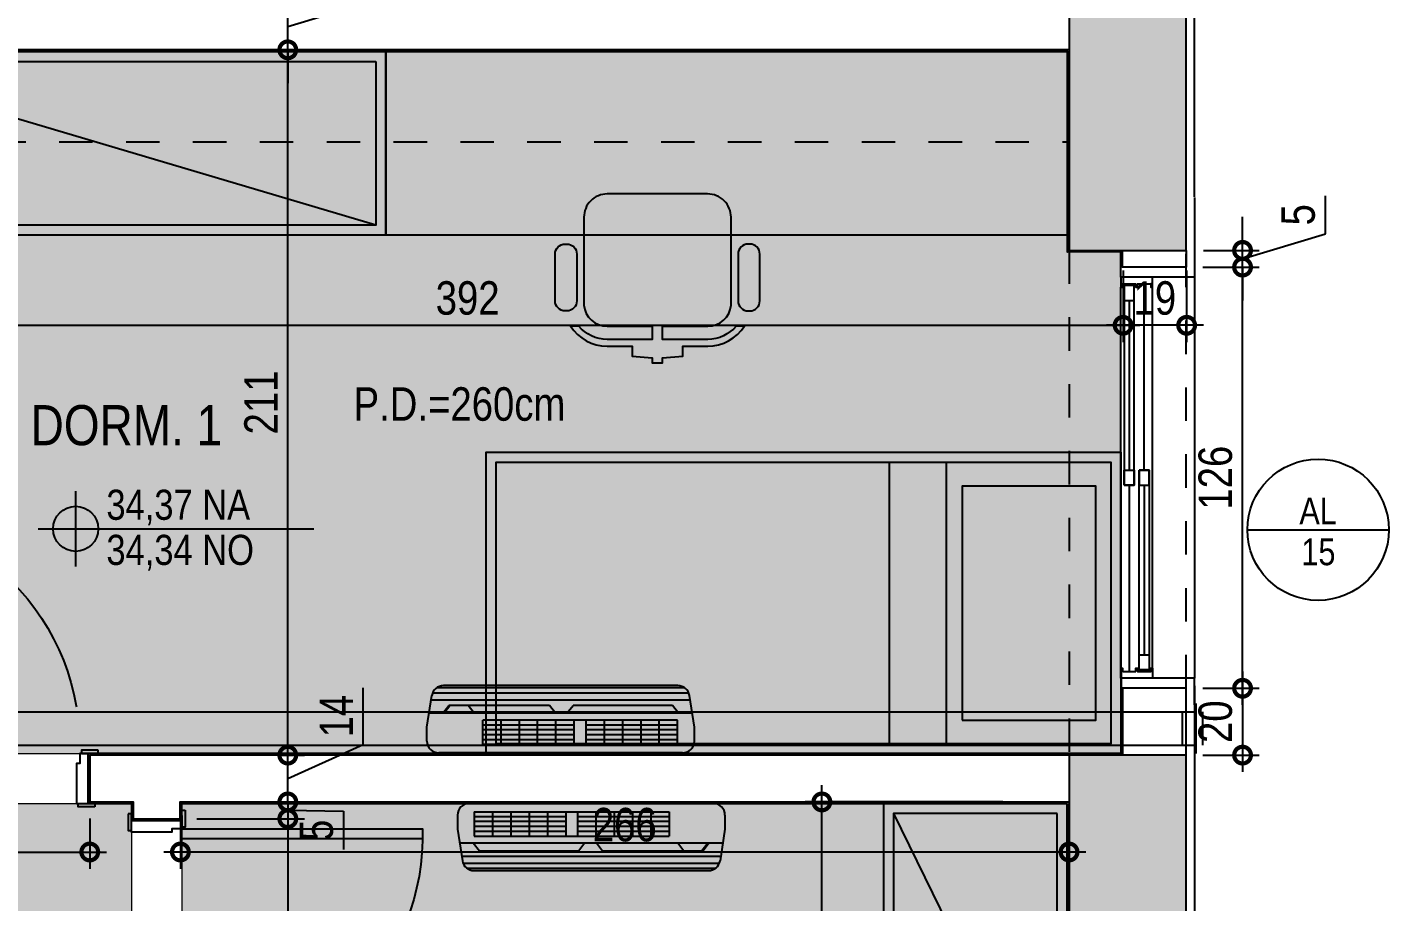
# Model space of a CAD drawing. Header units: metres. Extents: x -23 to 570, y -54 to 184.
# Drawn here: x 33.255 to 37.326, y 0.581 to 3.198 of the extents above; entities that cross this region are included whole.
import ezdxf
from ezdxf.enums import TextEntityAlignment as Align

# ---------------------------------------------------------------- set-up
doc = ezdxf.new("R2010")
doc.units = ezdxf.units.M
doc.header["$PDMODE"] = 35
for name, pattern in [('DASHEDX2', [1.5, 1, -0.5]), ('PUC$0$DASHEDX2', [1.5, 1, -0.5]), ('PUC$0$HIDDEN2', [0.1875, 0.125, -0.0625])]:
    doc.linetypes.add(name, pattern=pattern)
for name, color, linetype in [('1', 232, 'DASHEDX2'), ('4', 2, 'Continuous'), ('ARQ-DIM', 2, 'Continuous'), ('ARQ-SIM', 1, 'Continuous'), ('ARQ-TXT', 2, 'Continuous'), ('PUC$0$ARQ-ALV ACAB', 4, 'Continuous'), ('PUC$0$ARQ-ALV OSSO', 5, 'Continuous'), ('PUC$0$ARQ-AUX', 7, 'Continuous'), ('PUC$0$ARQ-AUX1 @ 1', 1, 'Continuous'), ('PUC$0$ARQ-CAX @ 1', 1, 'Continuous'), ('PUC$0$ARQ-ENCH', 1, 'Continuous'), ('PUC$0$ARQ-HID', 7, 'Continuous'), ('PUC$0$ARQ-MOB', 7, 'Continuous'), ('PUC$0$ARQ-PRJ', 7, 'PUC$0$DASHEDX2'), ('PUC$0$MAUROAMARELO', 162, 'Continuous')]:
    doc.layers.add(name, color=color, linetype=linetype)
doc.layers.add('PUC$0$ARQ-FORRO', color=9, linetype='Continuous', lineweight=5)
doc.styles.add('Adesa', font='ARIALN.TTF')
doc.dimstyles.new('ADESA 1-0050', dxfattribs={"dimtxt": 0.1, "dimasz": 0.1, "dimexe": 0.05, "dimexo": 0.05, "dimgap": 0.03, "dimtad": 1, "dimdec": 1, "dimlfac": 100, "dimzin": 12, "dimtxsty": 'Adesa', "dimblk": 'DOTSMALL', "dimcen": 1, "dimdle": 0.05, "dimclrd": 1, "dimclre": 1, "dimclrt": 256, "dimazin": 3, "dimtm": 1e-09, "dimtfac": 1, "dimtdec": 1, "dimtmove": 1, "dimatfit": 0, "dimldrblk": 'DOTSMALL', "dimfxl": 0.8, "dimtvp": 2, "dimtolj": 1, "dimtzin": 0, "dimarcsym": 0})

# ---------------------------------------------------------------- blocks, each defined once
blk = doc.blocks.new('_DotSmall')
at = {"color": 0, "linetype": 'ByBlock', "const_width": 0.5}
blk.add_lwpolyline([(-0.0625, 0, 1), (0.0625, 0, 1)], format="xyb", close=True, dxfattribs=at)
blk = doc.blocks.new('*D188')
at = {"layer": 'ARQ-DIM', "color": 1, "lineweight": -2, "transparency": 16777216}
for p, q in [((36.8889, 1.17), (36.8889, 2.53)), ((36.77, 2.48), (36.9389, 2.48)), ((36.77, 1.22), (36.9389, 1.22))]:
    blk.add_line(p, q, dxfattribs=at)
at = {"layer": 'Defpoints', "color": 0, "transparency": 16777216}
for p in [(36.72, 2.48, 0), (36.8889, 2.48), (36.72, 1.22, 0)]:
    blk.add_point(p, dxfattribs=at)
at = {"layer": 'ARQ-DIM', "color": 1, "lineweight": -2, "transparency": 16777216, "xscale": 0.1, "yscale": 0.1, "zscale": 0.1}
for p, rotation in [((36.8889, 2.48), 90), ((36.8889, 1.22), 270)]:
    blk.add_blockref('_DotSmall', p, dxfattribs=dict(at, rotation=rotation))
at = {"layer": 'ARQ-DIM', "transparency": 16777216, "insert": (36.8079, 1.85), "char_height": 0.1, "attachment_point": 5, "rotation": 90, "style": 'Adesa'}
blk.add_mtext('\\A1;126', dxfattribs=at)
blk = doc.blocks.new('*D189')
at = {"layer": 'ARQ-DIM', "color": 1, "lineweight": -2, "transparency": 16777216}
for p, q in [((37.1365, 2.5793), (37.1365, 2.6936)), ((36.8889, 2.53), (36.8889, 2.63)), ((36.8889, 2.505), (37.1365, 2.5793)), ((36.7717, 2.53), (36.9389, 2.53)), ((36.8889, 2.48), (36.8889, 2.53)), ((36.8889, 2.48), (36.8889, 2.53)), ((36.77, 2.48), (36.9389, 2.48)), ((36.8889, 2.48), (36.8889, 2.38))]:
    blk.add_line(p, q, dxfattribs=at)
at = {"layer": 'Defpoints', "color": 0, "transparency": 16777216}
for p in [(36.7217, 2.53, 0), (36.8889, 2.53), (36.72, 2.48, 0)]:
    blk.add_point(p, dxfattribs=at)
at = {"layer": 'ARQ-DIM', "color": 1, "lineweight": -2, "transparency": 16777216, "xscale": 0.1, "yscale": 0.1, "zscale": 0.1}
for p, rotation in [((36.8889, 2.53), 270), ((36.8889, 2.48), 90)]:
    blk.add_blockref('_DotSmall', p, dxfattribs=dict(at, rotation=rotation))
at = {"layer": 'ARQ-DIM', "transparency": 16777216, "insert": (37.0556, 2.6365), "char_height": 0.1, "attachment_point": 5, "rotation": 90, "style": 'Adesa'}
blk.add_mtext('\\A1;5', dxfattribs=at)
blk = doc.blocks.new('*D205')
at = {"layer": 'ARQ-DIM', "color": 1, "lineweight": -2, "transparency": 16777216}
for p, q in [((34.0338, 0.88), (34.0338, 0.98)), ((33.8349, 0.88), (34.0838, 0.88)), ((34.0338, 0.88), (34.0338, 0.8298)), ((34.0338, 0.88), (34.0338, 0.8298)), ((33.8349, 0.8298), (34.0838, 0.8298)), ((34.0338, 0.8549), (34.2005, 0.8524)), ((34.0338, 0.8298), (34.0338, 0.7298)), ((34.2005, 0.8524), (34.2005, 0.738))]:
    blk.add_line(p, q, dxfattribs=at)
at = {"layer": 'Defpoints', "color": 0, "transparency": 16777216}
for p in [(33.7849, 0.88), (33.7849, 0.8298), (34.0338, 0.8298)]:
    blk.add_point(p, dxfattribs=at)
at = {"layer": 'ARQ-DIM', "color": 1, "lineweight": -2, "transparency": 16777216, "xscale": 0.1, "yscale": 0.1, "zscale": 0.1}
for p, rotation in [((34.0338, 0.88), 270), ((34.0338, 0.8298), 90)]:
    blk.add_blockref('_DotSmall', p, dxfattribs=dict(at, rotation=rotation))
at = {"layer": 'ARQ-DIM', "transparency": 16777216, "insert": (34.1197, 0.7952), "char_height": 0.1, "attachment_point": 5, "rotation": 90, "style": 'Adesa'}
blk.add_mtext('\\A1;5', dxfattribs=at)
blk = doc.blocks.new('*D206')
at = {"layer": 'ARQ-DIM', "color": 1, "lineweight": -2, "transparency": 16777216}
for p, q in [((34.0338, 0.8799), (34.0338, -0.0001)), ((33.7616, 0.8299), (34.0838, 0.8299)), ((33.8349, 0.0499), (34.0838, 0.0499))]:
    blk.add_line(p, q, dxfattribs=at)
at = {"layer": 'Defpoints', "color": 0, "transparency": 16777216}
for p in [(33.7116, 0.8299, 0), (33.7849, 0.0499), (34.0338, 0.0499)]:
    blk.add_point(p, dxfattribs=at)
at = {"layer": 'ARQ-DIM', "color": 1, "lineweight": -2, "transparency": 16777216, "xscale": 0.1, "yscale": 0.1, "zscale": 0.1}
for p, rotation in [((34.0338, 0.8299), 90), ((34.0338, 0.0499), 270)]:
    blk.add_blockref('_DotSmall', p, dxfattribs=dict(at, rotation=rotation))
at = {"layer": 'ARQ-DIM', "transparency": 16777216, "insert": (33.9528, 0.4399), "char_height": 0.1, "attachment_point": 5, "rotation": 90, "style": 'Adesa'}
blk.add_mtext('\\A1;78', dxfattribs=at)
blk = doc.blocks.new('*D210')
at = {"layer": 'ARQ-DIM', "color": 1, "lineweight": -2, "transparency": 16777216}
for p, q in [((32.6616, 0.83), (32.6616, 0.6802)), ((33.4416, 0.8301), (33.4416, 0.6802)), ((32.6116, 0.7302), (33.4916, 0.7302))]:
    blk.add_line(p, q, dxfattribs=at)
at = {"layer": 'Defpoints', "color": 0, "transparency": 16777216}
for p in [(32.6616, 0.88, 0), (33.4416, 0.8801, 0), (33.4416, 0.7302)]:
    blk.add_point(p, dxfattribs=at)
at = {"layer": 'ARQ-DIM', "color": 1, "lineweight": -2, "transparency": 16777216, "xscale": 0.1, "yscale": 0.1, "zscale": 0.1, "rotation": 180}
blk.add_blockref('_DotSmall', (32.6616, 0.7302), dxfattribs=at)
at = {"layer": 'ARQ-DIM', "color": 1, "lineweight": -2, "transparency": 16777216, "xscale": 0.1, "yscale": 0.1, "zscale": 0.1}
blk.add_blockref('_DotSmall', (33.4416, 0.7302), dxfattribs=at)
at = {"layer": 'ARQ-DIM', "transparency": 16777216, "insert": (33.0516, 0.8113), "char_height": 0.1, "attachment_point": 5, "style": 'Adesa'}
blk.add_mtext('\\A1;78', dxfattribs=at)
blk = doc.blocks.new('*D219')
at = {"layer": 'ARQ-DIM', "color": 1, "lineweight": -2, "transparency": 16777216}
for p, q in [((36.5317, 2.4697), (36.5317, 2.2559)), ((32.6116, 2.4058), (32.6116, 2.2559)), ((32.5616, 2.3059), (36.5817, 2.3059))]:
    blk.add_line(p, q, dxfattribs=at)
at = {"layer": 'Defpoints', "color": 0, "transparency": 16777216}
for p in [(36.5317, 2.5197, 0), (32.6116, 2.4558, 0), (36.5317, 2.3059)]:
    blk.add_point(p, dxfattribs=at)
at = {"layer": 'ARQ-DIM', "color": 1, "lineweight": -2, "transparency": 16777216, "xscale": 0.1, "yscale": 0.1, "zscale": 0.1, "rotation": 180}
blk.add_blockref('_DotSmall', (32.6116, 2.3059), dxfattribs=at)
at = {"layer": 'ARQ-DIM', "color": 1, "lineweight": -2, "transparency": 16777216, "xscale": 0.1, "yscale": 0.1, "zscale": 0.1}
blk.add_blockref('_DotSmall', (36.5317, 2.3059), dxfattribs=at)
at = {"layer": 'ARQ-DIM', "transparency": 16777216, "insert": (34.5716, 2.387), "char_height": 0.1, "attachment_point": 5, "style": 'Adesa'}
blk.add_mtext('\\A1;392', dxfattribs=at)
blk = doc.blocks.new('*D220')
at = {"layer": 'ARQ-DIM', "color": 1, "lineweight": -2, "transparency": 16777216}
for p, q in [((36.5317, 2.4697), (36.5317, 2.2559)), ((36.7217, 2.4697), (36.7217, 2.2559)), ((36.7717, 2.3059), (36.4817, 2.3059))]:
    blk.add_line(p, q, dxfattribs=at)
at = {"layer": 'Defpoints', "color": 0, "transparency": 16777216}
for p in [(36.5317, 2.5197, 0), (36.7217, 2.5197, 0), (36.5317, 2.3059)]:
    blk.add_point(p, dxfattribs=at)
at = {"layer": 'ARQ-DIM', "color": 1, "lineweight": -2, "transparency": 16777216, "xscale": 0.1, "yscale": 0.1, "zscale": 0.1, "rotation": 180}
blk.add_blockref('_DotSmall', (36.5317, 2.3059), dxfattribs=at)
at = {"layer": 'ARQ-DIM', "color": 1, "lineweight": -2, "transparency": 16777216, "xscale": 0.1, "yscale": 0.1, "zscale": 0.1}
blk.add_blockref('_DotSmall', (36.7217, 2.3059), dxfattribs=at)
at = {"layer": 'ARQ-DIM', "transparency": 16777216, "insert": (36.6267, 2.387), "char_height": 0.1, "attachment_point": 5, "style": 'Adesa'}
blk.add_mtext('\\A1;19', dxfattribs=at)
blk = doc.blocks.new('*D221')
at = {"layer": 'ARQ-DIM', "color": 1, "lineweight": -2, "transparency": 16777216}
for p, q in [((34.2593, 1.0522), (34.2593, 1.2217)), ((34.0338, 1.02), (34.0338, 1.12)), ((34.0093, 1.02), (34.0838, 1.02)), ((34.0338, 0.95), (34.2593, 1.0522)), ((34.0338, 0.88), (34.0338, 1.02)), ((34.0338, 0.88), (34.0338, 1.02)), ((34.0093, 0.88), (34.0838, 0.88)), ((34.0338, 0.88), (34.0338, 0.78))]:
    blk.add_line(p, q, dxfattribs=at)
at = {"layer": 'Defpoints', "color": 0, "transparency": 16777216}
for p in [(33.9593, 1.02), (34.0338, 1.02), (33.9593, 0.88)]:
    blk.add_point(p, dxfattribs=at)
at = {"layer": 'ARQ-DIM', "color": 1, "lineweight": -2, "transparency": 16777216, "xscale": 0.1, "yscale": 0.1, "zscale": 0.1}
for p, rotation in [((34.0338, 1.02), 270), ((34.0338, 0.88), 90)]:
    blk.add_blockref('_DotSmall', p, dxfattribs=dict(at, rotation=rotation))
at = {"layer": 'ARQ-DIM', "transparency": 16777216, "insert": (34.179, 1.1369), "char_height": 0.1, "attachment_point": 5, "rotation": 90, "style": 'Adesa'}
blk.add_mtext('\\A1;14', dxfattribs=at)
blk = doc.blocks.new('*D222')
at = {"layer": 'ARQ-DIM', "color": 1, "lineweight": -2, "transparency": 16777216}
for p, q in [((34.0338, 0.97), (34.0338, 3.18)), ((34.0093, 3.13), (34.0838, 3.13)), ((34.0093, 1.02), (34.0838, 1.02))]:
    blk.add_line(p, q, dxfattribs=at)
at = {"layer": 'Defpoints', "color": 0, "transparency": 16777216}
for p in [(33.9593, 3.13, 0), (34.0338, 3.13), (33.9593, 1.02)]:
    blk.add_point(p, dxfattribs=at)
at = {"layer": 'ARQ-DIM', "color": 1, "lineweight": -2, "transparency": 16777216, "xscale": 0.1, "yscale": 0.1, "zscale": 0.1}
for p, rotation in [((34.0338, 3.13), 90), ((34.0338, 1.02), 270)]:
    blk.add_blockref('_DotSmall', p, dxfattribs=dict(at, rotation=rotation))
at = {"layer": 'ARQ-DIM', "transparency": 16777216, "insert": (33.9536, 2.075), "char_height": 0.1, "attachment_point": 5, "rotation": 90, "style": 'Adesa'}
blk.add_mtext('\\A1;211', dxfattribs=at)
blk = doc.blocks.new('*D136')
at = {"layer": 'ARQ-DIM', "color": 1, "lineweight": -2, "transparency": 16777216}
for p, q in [((33.7127, 0.83), (33.7127, 0.6802)), ((36.37, 0.825), (36.37, 0.6802)), ((36.42, 0.7302), (33.6627, 0.7302))]:
    blk.add_line(p, q, dxfattribs=at)
at = {"layer": 'Defpoints', "color": 0, "transparency": 16777216}
for p in [(33.7127, 0.88), (36.37, 0.875, 0), (33.7127, 0.7302)]:
    blk.add_point(p, dxfattribs=at)
at = {"layer": 'ARQ-DIM', "color": 1, "lineweight": -2, "transparency": 16777216, "xscale": 0.1, "yscale": 0.1, "zscale": 0.1, "rotation": 180}
blk.add_blockref('_DotSmall', (33.7127, 0.7302), dxfattribs=at)
at = {"layer": 'ARQ-DIM', "color": 1, "lineweight": -2, "transparency": 16777216, "xscale": 0.1, "yscale": 0.1, "zscale": 0.1}
blk.add_blockref('_DotSmall', (36.37, 0.7302), dxfattribs=at)
at = {"layer": 'ARQ-DIM', "transparency": 16777216, "insert": (35.0414, 0.8113), "char_height": 0.1, "attachment_point": 5, "style": 'Adesa'}
blk.add_mtext('\\A1;266', dxfattribs=at)
blk = doc.blocks.new('*D137')
at = {"layer": 'ARQ-DIM', "color": 1, "lineweight": -2, "transparency": 16777216}
for p, q in [((35.6309, -2.64), (35.6309, 0.93)), ((36.1717, 0.88), (35.5809, 0.88)), ((36.1717, -2.59), (35.5809, -2.59))]:
    blk.add_line(p, q, dxfattribs=at)
at = {"layer": 'Defpoints', "color": 0, "transparency": 16777216}
for p in [(35.6309, 0.88), (36.2217, 0.88), (36.2217, -2.59, 0)]:
    blk.add_point(p, dxfattribs=at)
at = {"layer": 'ARQ-DIM', "color": 1, "lineweight": -2, "transparency": 16777216, "xscale": 0.1, "yscale": 0.1, "zscale": 0.1}
for p, rotation in [((35.6309, 0.88), 90), ((35.6309, -2.59), 270)]:
    blk.add_blockref('_DotSmall', p, dxfattribs=dict(at, rotation=rotation))
at = {"layer": 'ARQ-DIM', "transparency": 16777216, "insert": (35.5498, -0.855), "char_height": 0.1, "attachment_point": 5, "rotation": 90, "style": 'Adesa'}
blk.add_mtext('\\A1;347', dxfattribs=at)
blk = doc.blocks.new('*D138')
at = {"layer": 'ARQ-DIM', "color": 1, "lineweight": -2, "transparency": 16777216}
for p, q in [((34.2795, 3.2737), (34.2795, 3.4432)), ((34.0338, 3.27), (34.0338, 3.37)), ((34.0093, 3.27), (34.0838, 3.27)), ((34.0338, 3.2), (34.2795, 3.2737)), ((34.0338, 3.13), (34.0338, 3.27)), ((34.0338, 3.13), (34.0338, 3.27)), ((34.0093, 3.13), (34.0838, 3.13)), ((34.0338, 3.13), (34.0338, 3.03))]:
    blk.add_line(p, q, dxfattribs=at)
at = {"layer": 'Defpoints', "color": 0, "transparency": 16777216}
for p in [(33.9593, 3.27), (34.0338, 3.27), (33.9593, 3.13, 0)]:
    blk.add_point(p, dxfattribs=at)
at = {"layer": 'ARQ-DIM', "color": 1, "lineweight": -2, "transparency": 16777216, "xscale": 0.1, "yscale": 0.1, "zscale": 0.1}
for p, rotation in [((34.0338, 3.27), 270), ((34.0338, 3.13), 90)]:
    blk.add_blockref('_DotSmall', p, dxfattribs=dict(at, rotation=rotation))
at = {"layer": 'ARQ-DIM', "transparency": 16777216, "insert": (34.1993, 3.3584), "char_height": 0.1, "attachment_point": 5, "rotation": 90, "style": 'Adesa'}
blk.add_mtext('\\A1;14', dxfattribs=at)
blk = doc.blocks.new('*D756')
at = {"layer": 'ARQ-DIM', "color": 1, "lineweight": -2, "transparency": 16777216}
for p, q in [((36.8889, 1.27), (36.8889, 0.97)), ((36.77, 1.22), (36.9389, 1.22)), ((36.77, 1.02), (36.9389, 1.02))]:
    blk.add_line(p, q, dxfattribs=at)
at = {"layer": 'Defpoints', "color": 0, "transparency": 16777216}
for p in [(36.72, 1.22, 0), (36.72, 1.02, 0), (36.8889, 1.02)]:
    blk.add_point(p, dxfattribs=at)
at = {"layer": 'ARQ-DIM', "color": 1, "lineweight": -2, "transparency": 16777216, "xscale": 0.1, "yscale": 0.1, "zscale": 0.1}
for p, rotation in [((36.8889, 1.22), 90), ((36.8889, 1.02), 270)]:
    blk.add_blockref('_DotSmall', p, dxfattribs=dict(at, rotation=rotation))
at = {"layer": 'ARQ-DIM', "transparency": 16777216, "insert": (36.8079, 1.12), "char_height": 0.1, "attachment_point": 5, "rotation": 90, "style": 'Adesa'}
blk.add_mtext('\\A1;20', dxfattribs=at)
blk = doc.blocks.new('NipAcOs')
at = {"layer": 'ARQ-SIM'}
h = blk.add_hatch(color=256, dxfattribs=at)
h.dxf.hatch_style = 1
h.paths.add_polyline_path([(0, 0.15, 0.414214), (-0.15, 0), (0, 0)])
h.paths.add_polyline_path([(0.15, 0), (0, 0), (0, -0.15, 0.414214)])
for p, q in [((0, -0.25), (0, 0.25)), ((-0.25, 0), (0.15, 0)), ((0.15, 0), (1.5834, 0))]:
    blk.add_line(p, q, dxfattribs=at)
blk.add_circle((0, 0), 0.15, dxfattribs=at)
at = {"style": 'Adesa'}
for p in [(0.204, 0.06), (0.204, -0.24)]:
    blk.add_attdef('000,00', p, '', height=0.2, dxfattribs=at)
blk = doc.blocks.new('TIPO COTA$0$Chamada_planta')
at = {"layer": 'ARQ-SIM'}
blk.add_line((-1.409, 0), (1.409, 0), dxfattribs=at)
blk.add_circle((0, 0), 1.409, dxfattribs=at)
at = {"layer": 'ARQ-SIM', "color": 2, "style": 'Adesa'}
for tag, p in [('NUMERO', (0, 0.234)), ('C.D.', (0, -0.272))]:
    blk.add_attdef(tag, text='', height=0.5, dxfattribs=at).set_placement(p, align=Align.MIDDLE_CENTER)
blk = doc.blocks.new('*U2447')
for points in [[(0, 0), (0, 0.72), (-0.03, 0.72), (-0.03, 0)], [(-0.775, 0.01), (-0.725, 0.01), (-0.725, 0), (-0.775, 0)], [(0.055, 0.01), (0.005, 0.01), (0.005, 0), (0.055, 0)], [(-0.765, -0.16), (-0.715, -0.16), (-0.715, -0.15), (-0.765, -0.15)], [(0.045, -0.16), (-0.005, -0.16), (-0.005, -0.15), (0.045, -0.15)]]:
    blk.add_lwpolyline(points, close=True)
for points in [[(-0.76, 0), (-0.72, 0), (-0.72, -0.03), (-0.71, -0.03), (-0.71, -0.15), (-0.745, -0.15), (-0.745, 0)], [(0.04, 0), (0, 0), (0, -0.03), (-0.01, -0.03), (-0.01, -0.15), (0.025, -0.15), (0.025, 0)]]:
    blk.add_lwpolyline(points)
at = {"layer": 'PUC$0$ARQ-PRJ'}
blk.add_arc((-0.0208, 0.0208), 0.6995, 88.2986, 181.7014, dxfattribs=at)
blk = doc.blocks.new('*U2432')
at = {"color": 0, "linetype": 'ByBlock', "ltscale": 0.5}
for points in [[(0.02, -0.045), (0.03, -0.045), (0.03, -0.05), (0.02, -0.05), (0.02, -0.09), (0.03, -0.09), (0.03, -0.095), (0.02, -0.095), (0.02, -0.09), (0.03, -0.09), (0.03, -0.095), (0, -0.095), (0, 0), (0.03, 0), (0.03, -0.005), (0.02, -0.005), (0.02, -0.045)], [(0.025, -0.01), (0.07, -0.01), (0.07, -0.04), (0.025, -0.04)], [(0.6225, -0.01), (0.5775, -0.01), (0.5775, -0.04), (0.6225, -0.04)], [(1.18, -0.045), (1.17, -0.045), (1.17, -0.05), (1.18, -0.05), (1.18, -0.09), (1.17, -0.09), (1.17, -0.095), (1.18, -0.095), (1.18, -0.09), (1.17, -0.09), (1.17, -0.095), (1.2, -0.095), (1.2, 0), (1.17, 0), (1.17, -0.005), (1.18, -0.005), (1.18, -0.045)], [(0.5775, -0.055), (0.6225, -0.055), (0.6225, -0.085), (0.5775, -0.085)], [(1.175, -0.055), (1.13, -0.055), (1.13, -0.085), (1.175, -0.085)]]:
    blk.add_lwpolyline(points, close=True, dxfattribs=at)
at = {"color": 8, "linetype": 'ByBlock', "ltscale": 0.5}
for points in [[(1.17, 0), (0.03, 0)], [(0.6225, -0.025), (1.18, -0.025)], [(0.5775, -0.07), (0.02, -0.07)], [(1.17, -0.095), (0.03, -0.095)]]:
    blk.add_lwpolyline(points, dxfattribs=at)
at = {"color": 7, "linetype": 'ByBlock', "ltscale": 0.5}
for points in [[(0.6225, -0.01), (0.6225, -0.04), (0.025, -0.04), (0.025, -0.01)], [(0.5775, -0.055), (0.5775, -0.085), (1.175, -0.085), (1.175, -0.055)]]:
    blk.add_lwpolyline(points, close=True, dxfattribs=at)
for points in [[(0.07, -0.025), (0.5775, -0.025)], [(0.6225, -0.07), (1.13, -0.07)]]:
    blk.add_lwpolyline(points, dxfattribs=at)
blk = doc.blocks.new('PUC$0$planta tipo 5 puc')
at = {"layer": 'PUC$0$ARQ-ALV ACAB', "elevation": 0}
for points in [[(-24.7967, -1.2276), (-24.7967, 2.7943), (-24.7967, 2.7943), (-24.7967, 3.025), (-25.1967, 3.025), (-25.1967, 2.7551), (-25.6032, 2.7551), (-25.6032, 2.5852), (-25.1767, 2.5852)], [(-25.1766, -3.125), (-28.9251, -3.125)]]:
    blk.add_lwpolyline(points, dxfattribs=at)
at = {"layer": 'PUC$0$ARQ-ALV ACAB'}
for points in [[(-25.1768, -0.875), (-25.1767, 2.5852)], [(-28.1051, -1.025), (-28.1051, -0.875), (-27.9751, -0.875), (-27.9751, -0.8248), (-27.8251, -0.8248), (-27.8251, -0.875), (-25.1768, -0.875)], [(-25.0186, -1.025), (-27.6451, -1.025), (-27.6451, -1.025), (-28.1051, -1.025)], [(-24.7967, -1.17), (-24.7967, -1.25), (-25.0167, -1.25), (-25.0166, -1.02)], [(-24.7967, -2.688), (-24.7967, -2.45), (-25.0167, -2.45), (-25.0167, -2.5254), (-25.1767, -2.5246), (-25.1767, -3.125)]]:
    blk.add_lwpolyline(points, dxfattribs=at)
at = {"layer": 'PUC$0$ARQ-ALV OSSO'}
for points in [[(-28.1001, -1.02), (-28.1001, -0.88), (-27.9701, -0.88), (-27.9701, -0.8298), (-27.8301, -0.8298), (-27.8301, -0.88), (-25.1701, -0.88)], [(-25.0136, -1.02), (-27.6451, -1.02), (-28.1001, -1.02)], [(-24.8217, -2.53), (-24.8217, -2.48), (-25.0117, -2.48), (-25.0117, -2.53)]]:
    blk.add_lwpolyline(points, dxfattribs=at)
at = {"layer": 'PUC$0$ARQ-ALV OSSO', "elevation": 0}
for points in [[(-24.8217, -1.02), (-24.8217, -1.22), (-25.0117, -1.22), (-25.0116, -1.02)], [(-25.1717, -3.13), (-30.4417, -3.13)]]:
    blk.add_lwpolyline(points, dxfattribs=at)
at = {"layer": 'PUC$0$ARQ-AUX'}
blk.add_lwpolyline([(-24.7967, -2.45), (-24.7967, -1.25)], dxfattribs=at)
at = {"layer": 'PUC$0$ARQ-AUX1 @ 1', "rotation": 90}
blk.add_blockref('*U2432', (-25.0167, -2.45), dxfattribs=at)
at = {"layer": 'PUC$0$ARQ-CAX @ 1'}
for p, rotation in [((-27.8251, -0.7998), 270), ((-28.8501, -1.025, 0), 180)]:
    blk.add_blockref('*U2447', p, dxfattribs=dict(at, rotation=rotation))
blk = doc.blocks.new('*U2463')
at = {"flags": 128}
for points in [[(1.71, 0), (1.71, 0.55), (0, 0.55), (0, 0)], [(1.68, 0.03), (1.68, 0.52), (0.03, 0.52), (0.03, 0.03)]]:
    blk.add_lwpolyline(points, close=True, dxfattribs=at)
blk.add_lwpolyline([(1.68, 0.52), (0.03, 0.03)], dxfattribs=at)
blk = doc.blocks.new('*U2483')
at = {"flags": 128}
for points in [[(1.0602, 0), (1.0602, 0.55), (0, 0.55), (0, 0)], [(1.0302, 0.03), (1.0302, 0.52), (0.03, 0.52), (0.03, 0.03)]]:
    blk.add_lwpolyline(points, close=True, dxfattribs=at)
blk.add_lwpolyline([(1.0302, 0.52), (0.03, 0.03)], dxfattribs=at)
blk = doc.blocks.new('PUC$0$CAMA-SOLTEIRO')
at = {"flags": 128}
for points in [[(1.9, 0), (0, 0), (0, 0.9), (1.9, 0.9)], [(1.87, 0.03), (0.03, 0.03), (0.03, 0.87), (1.87, 0.87)], [(0.6938, 0.03), (0.5224, 0.03), (0.5224, 0.87), (0.6938, 0.87)], [(0.4762, 0.1), (0.0762, 0.1), (0.0762, 0.8), (0.4762, 0.8)]]:
    blk.add_lwpolyline(points, close=True, dxfattribs=at)
blk = doc.blocks.new('PUC$0$arq-cadeira giro')
at = {"linetype": 'Continuous'}
blk.add_lwpolyline([(-0.25, -0.3062), (-0.18, -0.3062, 0.414214), (-0.15, -0.2762), (-0.15, -0.2712, 0.414214), (-0.18, -0.2412), (-0.25, -0.2412), (-0.32, -0.2412, 0.414214), (-0.35, -0.2712), (-0.35, -0.2762, 0.414214), (-0.32, -0.3062)], format="xyb", close=True, dxfattribs=at)
at = {"layer": 'PUC$0$ARQ-MOB', "linetype": 'Continuous'}
for points in [[(-0.25, 0.3062), (-0.18, 0.3062, -0.414214), (-0.15, 0.2762), (-0.15, 0.2712, -0.414214), (-0.18, 0.2412), (-0.25, 0.2412), (-0.32, 0.2412, -0.414214), (-0.35, 0.2712), (-0.35, 0.2762, -0.414214), (-0.32, 0.3062)], [(-0.25, -0.3062), (-0.18, -0.3062, 0.414214), (-0.15, -0.2762), (-0.15, -0.2712, 0.414214), (-0.18, -0.2412), (-0.25, -0.2412), (-0.32, -0.2412, 0.414214), (-0.35, -0.2712), (-0.35, -0.2762, 0.414214), (-0.32, -0.3062)]]:
    blk.add_lwpolyline(points, format="xyb", close=True, dxfattribs=at)
at = {"layer": 'PUC$0$ARQ-MOB'}
blk.add_lwpolyline([(-0.5052, 0), (-0.5052, 0.0154), (-0.4902, 0.0154), (-0.4852, 0.0754), (-0.4552, 0.0754), (-0.4552, 0.1504, -0.255924), (-0.3952, 0.2599), (-0.3952, 0.2352, 0.223888), (-0.4352, 0.1504), (-0.4352, 0.0154), (-0.3952, 0.0154), (-0.3952, 0.1504, -0.39825), (-0.3325, 0.22), (-0.07, 0.22, -0.414214), (0, 0.15), (0, 0), (0, -0.15, -0.414214), (-0.07, -0.22), (-0.3325, -0.22, -0.39825), (-0.3952, -0.1504), (-0.3952, -0.0154), (-0.4352, -0.0154), (-0.4352, -0.1504, 0.223888), (-0.3952, -0.2352), (-0.3952, -0.2599, -0.255924), (-0.4552, -0.1504), (-0.4552, -0.0754), (-0.4852, -0.0754), (-0.4902, -0.0154), (-0.5052, -0.0154)], format="xyb", close=True, dxfattribs=at)
blk = doc.blocks.new('PUC$0$layout puc 5')
at = {"layer": 'PUC$0$ARQ-MOB', "elevation": 0}
blk.add_lwpolyline([(-2.0384, 5.7102), (0, 5.7102), (0, 5.1602), (-2.0384, 5.1602)], close=True, dxfattribs=at)
at = {"layer": 'PUC$0$ARQ-MOB', "xscale": -1, "rotation": 180}
blk.add_blockref('*U2463', (-3.7484, 5.7102, 0), dxfattribs=at)
at = {"layer": 'PUC$0$ARQ-MOB', "ltscale": 0.5, "xscale": -1, "rotation": 270}
blk.add_blockref('PUC$0$arq-cadeira giro', (-1.2258, 5.2841), dxfattribs=at)
at = {"layer": 'PUC$0$ARQ-MOB', "xscale": -1, "zscale": 39.37007874015748}
blk.add_blockref('PUC$0$CAMA-SOLTEIRO', (0.1613, 3.6101, 0), dxfattribs=at)
at = {"layer": 'PUC$0$ARQ-MOB', "rotation": 90}
blk.add_blockref('*U2483', (-0.0001, 2.4), dxfattribs=at)
blk = doc.blocks.new('PUC$0$pl forro 5')
at = {"layer": 'PUC$0$ARQ-FORRO'}
h = blk.add_hatch(color=256, dxfattribs=at)
h.dxf.hatch_style = 1
h.paths.add_polyline_path([(10.65, 3.415), (6.9016, 3.415), (6.9016, 1.315), (10.8101, 1.3152), (10.81, 2.8154), (10.65, 2.8146)])
h = blk.add_hatch(color=256, dxfattribs=at)
h.dxf.hatch_style = 1
h.paths.add_polyline_path([(5.03, 1.165), (7.8516, 1.165), (7.8516, 0.2644), (5.03, 0.2644)])
h = blk.add_hatch(color=256, dxfattribs=at)
h.dxf.hatch_style = 1
h.paths.add_polyline_path([(10.6499, 1.165), (8.0016, 1.165), (8.0016, 0.1144), (6.5983, 0.1144), (6.5984, -2.2947), (10.65, -2.2952)])
at = {"layer": 'PUC$0$ARQ-FORRO', "elevation": 0}
for points in [[(10.65, 3.415), (6.9016, 3.415), (6.9016, 1.315), (10.8101, 1.3152), (10.81, 2.8154), (10.65, 2.8146)], [(5.03, 1.165), (7.8516, 1.165), (7.8516, 0.2644), (5.03, 0.2644)], [(10.6499, 1.165), (8.0016, 1.165), (8.0016, 0.1144), (6.5983, 0.1144), (6.5984, -2.2947), (10.65, -2.2952)]]:
    blk.add_lwpolyline(points, close=True, dxfattribs=at)
blk = doc.blocks.new('PUC$0$E3')
for p, q in [((302.2155, -376.0693), (302.3155, -376.0693)), ((302.3155, -376.1693), (302.3155, -376.0693)), ((302.2155, -376.1693), (302.3155, -376.1693))]:
    blk.add_line(p, q)
at = {"linetype": 'PUC$0$HIDDEN2', "ltscale": 0.1}
blk.add_circle((302.2598, -376.075), 0.00202, dxfattribs=at)
for radius, start, end in [(0.0718, 44.1572, 315.8498), (0.0702, 45.4504, 314.5569), (0.05, 90, 270)]:
    blk.add_arc((302.2155, -376.1193), radius, start, end)
blk.add_arc((302.2155, -376.1193), 0.05, 270, 90, dxfattribs=at)
at = {"linetype": 'PUC$0$HIDDEN2', "ltscale": 0.2}
for radius, start, end in [(0.0702, 314.5569, 45.4504), (0.0718, 315.8498, 44.1572)]:
    blk.add_arc((302.2155, -376.1193), radius, start, end, dxfattribs=at)
blk = doc.blocks.new('PUC$0$E2')
at = {"layer": 'PUC$0$ARQ-PRJ'}
for p, q in [((305.3871, -368.5577), (305.5371, -368.5577)), ((305.4121, -368.5377), (305.5121, -368.5377)), ((305.4121, -368.5977), (305.4121, -368.5577)), ((305.5121, -368.5977), (305.5121, -368.5577)), ((305.4121, -368.5977), (305.5121, -368.5977))]:
    blk.add_line(p, q, dxfattribs=at)
blk = doc.blocks.new('PUC$0$A$Cc99f4df2')
at = {"layer": 'PUC$0$ARQ-PRJ', "ltscale": 50}
for p, q in [((-4.4075, 1.8804), (-4.4075, 0.1823, 0)), ((-4.3075, 1.8799), (-4.3075, 0.1823, 0)), ((-4.2495, 0.1243, 0), (0.1846, 0.1243, 0)), ((-4.2495, 0.0243, 0), (0.1846, 0.0243, 0))]:
    blk.add_line(p, q, dxfattribs=at)
for radius in [0.158, 0.058]:
    blk.add_arc((-4.2495, 0.1823, 0), radius, 180, 270, dxfattribs=at)
at = {"layer": 'PUC$0$ARQ-PRJ', "ltscale": 0.5, "rotation": 269.9999999999999}
blk.add_blockref('PUC$0$E3', (371.7618, 304.1958), dxfattribs=at)
at = {"layer": 'PUC$0$ARQ-PRJ', "xscale": -1, "rotation": 269.999964517683}
blk.add_blockref('PUC$0$E2', (368.7821, -305.388, 0), dxfattribs=at)
blk = doc.blocks.new('PUC$0$Q1')
at = {"layer": 'PUC$0$MAUROAMARELO'}
for p, q in [((240.1453, -387.22), (240.16, -387.125)), ((240.9288, -387.1183), (240.1619, -387.1183)), ((240.9168, -387.1027), (240.1738, -387.1027)), ((240.8957, -387.0957), (240.1949, -387.0957)), ((240.9453, -387.22), (240.9307, -387.125)), ((240.9328, -387.1387), (240.1577, -387.1387)), ((240.1927, -387.1785), (240.2109, -387.1547)), ((240.1959, -387.1785), (240.2142, -387.1547)), ((240.2684, -387.1547), (240.2109, -387.1547)), ((240.5115, -387.1547), (240.2142, -387.1547)), ((240.2867, -387.1785), (240.2684, -387.1547)), ((240.5298, -387.1785), (240.5115, -387.1547)), ((240.5641, -387.1785), (240.5823, -387.1547)), ((240.8797, -387.1547), (240.5823, -387.1547)), ((240.898, -387.1785), (240.8797, -387.1547)), ((240.9389, -387.1785), (240.151, -387.1785)), ((240.3122, -387.2718), (240.3122, -387.1987)), ((240.6214, -387.1987), (240.3122, -387.1987)), ((240.3669, -387.2718), (240.3669, -387.1987)), ((240.4217, -387.2718), (240.4217, -387.1987)), ((240.4764, -387.2718), (240.4764, -387.1987)), ((240.5311, -387.2718), (240.5311, -387.1987)), ((240.5859, -387.2718), (240.5859, -387.1987)), ((240.6214, -387.2718), (240.6214, -387.1987)), ((240.895, -387.1987), (240.6214, -387.1987)), ((240.6761, -387.2718), (240.6761, -387.1987)), ((240.7308, -387.2718), (240.7308, -387.1987)), ((240.7856, -387.2718), (240.7856, -387.1987)), ((240.8403, -387.2718), (240.8403, -387.1987)), ((240.895, -387.2718), (240.895, -387.1987)), ((240.1453, -387.2614), (240.1453, -387.22)), ((240.4202, -387.2135), (240.3122, -387.2135)), ((240.4202, -387.2283), (240.3122, -387.2283)), ((240.4202, -387.2431), (240.3122, -387.2431)), ((240.4833, -387.2135), (240.4202, -387.2135)), ((240.4833, -387.2283), (240.4202, -387.2283)), ((240.4833, -387.2431), (240.4202, -387.2431)), ((240.5464, -387.2135), (240.4833, -387.2135)), ((240.5464, -387.2283), (240.4833, -387.2283)), ((240.5464, -387.2431), (240.4833, -387.2431)), ((240.5859, -387.2135), (240.5464, -387.2135)), ((240.5859, -387.2283), (240.5464, -387.2283)), ((240.5859, -387.2431), (240.5464, -387.2431)), ((240.7294, -387.2135), (240.6214, -387.2135)), ((240.7294, -387.2283), (240.6214, -387.2283)), ((240.7294, -387.2431), (240.6214, -387.2431)), ((240.7925, -387.2135), (240.7294, -387.2135)), ((240.7925, -387.2283), (240.7294, -387.2283)), ((240.7925, -387.2431), (240.7294, -387.2431)), ((240.8556, -387.2135), (240.7925, -387.2135)), ((240.8556, -387.2283), (240.7925, -387.2283)), ((240.8556, -387.2431), (240.7925, -387.2431)), ((240.895, -387.2135), (240.8556, -387.2135)), ((240.895, -387.2283), (240.8556, -387.2283)), ((240.895, -387.2431), (240.8556, -387.2431)), ((240.9453, -387.2614), (240.9453, -387.22)), ((240.4202, -387.2578), (240.3122, -387.2578)), ((240.6214, -387.2718), (240.3122, -387.2718)), ((240.4833, -387.2578), (240.4202, -387.2578)), ((240.5464, -387.2578), (240.4833, -387.2578)), ((240.5859, -387.2578), (240.5464, -387.2578)), ((240.7294, -387.2578), (240.6214, -387.2578)), ((240.895, -387.2718), (240.6214, -387.2718)), ((240.7925, -387.2578), (240.7294, -387.2578)), ((240.8556, -387.2578), (240.7925, -387.2578)), ((240.895, -387.2578), (240.8556, -387.2578)), ((240.9098, -387.2969), (240.1808, -387.2969))]:
    blk.add_line(p, q, dxfattribs=at)
for centre, start, end in [((240.1949, -387.1312), 90, 170), ((240.8957, -387.1312), 10, 90), ((240.1808, -387.2614), 180, 270), ((240.9098, -387.2614), 270, 0)]:
    blk.add_arc(centre, 0.0355, start, end, dxfattribs=at)
blk = doc.blocks.new('PUC$0$A$C4d0191d3')
at = {"layer": 'PUC$0$MAUROAMARELO'}
blk.add_blockref('PUC$0$Q1', (-231.4205, 391.1578), dxfattribs=at)
at = {"layer": 'PUC$0$MAUROAMARELO', "rotation": 180}
blk.add_blockref('PUC$0$Q1', (249.7614, -383.5869), dxfattribs=at)
blk = doc.blocks.new('PUC')
at = {"layer": 'PUC$0$ARQ-ALV ACAB', "elevation": 0}
for points in [[(36.745, 2.6904), (36.745, 3.96), (36.525, 3.96), (36.525, 3.885)], [(36.5263, 1.2655), (36.5263, 1.025)]]:
    blk.add_lwpolyline(points, dxfattribs=at)
at = {"layer": 'PUC$0$ARQ-ENCH'}
for name, p in [('PUC$0$A$Cc99f4df2', (36.5251, 1.0252, 0)), ('PUC$0$A$C4d0191d3', (25.725, -2.8342, 0))]:
    blk.add_blockref(name, p, dxfattribs=at)
at = {"layer": 'PUC$0$ARQ-FORRO'}
blk.add_blockref('PUC$0$pl forro 5', (25.715, -0.2899, 0), dxfattribs=at)
at = {"layer": 'PUC$0$ARQ-HID', "xscale": -1, "rotation": 180}
blk.add_blockref('PUC$0$planta tipo 5 puc', (61.5417, 0.0001, 0), dxfattribs=at)
at = {"layer": 'PUC$0$ARQ-MOB', "color": 6}
blk.add_blockref('PUC$0$layout puc 5', (36.365, -2.5851, 0), dxfattribs=at)
blk = doc.blocks.new('est-lo-07-6sb-r00')
at = {"layer": '4'}
h = blk.add_hatch(color=8, dxfattribs=at)
h.dxf.hatch_style = 1
h.paths.add_polyline_path([(213.004314, 592.98646), (232.004314, 592.98646), (232.004314, 743.98646), (213.004314, 743.98646)], flags=17)
h.paths.add_polyline_path([(517.003016, 942.98646), (353.003016, 942.98646), (353.003016, 923.986062), (498.003016, 923.986062), (498.003016, 465.008359), (498.003039, 465.008359), (498.003039, 450.008359), (498.003039, 395.98646), (517.003016, 395.98646)])
h.paths.add_polyline_path([(3672.003309, 253.001099), (3672.003309, 388.001099), (3637.003309, 388.001099), (3637.003309, 253.001099)])
h.paths.add_polyline_path([(3637.003309, 942.98646), (3637.003194, 872.98646), (3653.003309, 872.98646), (3653.003309, 599.001099), (3637.003309, 599.001099), (3637.003309, 539.001099), (3672.003309, 539.001099), (3672.003309, 942.98646)])
h.paths.add_polyline_path([(3672.003424, 102.001099), (3637.003309, 102.001099), (3637.003309, 42.001099), (3653.003307, 42.001099), (3653.003307, -229.998901), (3637.003309, -229.998901), (3637.003309, -299.998901), (3672.003424, -299.998901)])
h.paths.add_polyline_path([(3075.003309, -299.999844), (3110.003309, -299.999844), (3110.003309, -199.999844), (3075.003309, -199.999844)])
h.paths.add_polyline_path([(3075.003309, 270.500177), (3110.003309, 270.500177), (3110.003309, 370.500177), (3075.003309, 370.500177)])
h.paths.add_polyline_path([(520.003309, 942.98646), (520.003309, 395.98646), (555.003309, 395.98646), (555.003309, 451.98646), (539.003309, 451.98646), (539.003309, 872.98646), (555.003309, 872.98646), (555.003309, 942.98646)])
h.paths.add_polyline_path([(-2102.995138, 253.000177), (-2102.995138, 388.000177), (-2137.995138, 388.000177), (-2137.995138, 253.000177)])
h.paths.add_polyline_path([(-2137.995138, 101.999935), (-2137.995138, -299.999844), (-2102.995138, -299.999844), (-2102.995138, -229.999844), (-2118.995138, -229.999844), (-2118.995138, 41.999935), (-2102.995138, 41.999935), (-2102.995138, 101.999935)])
h.paths.add_polyline_path([(-2137.995141, 942.98646), (-2137.995141, 538.988972), (-2102.995141, 538.988972), (-2102.995141, 598.988972), (-2118.995141, 598.988972), (-2118.995141, 872.98646), (-2102.995141, 872.98646), (-2102.995141, 942.98646)])
h.paths.add_polyline_path([(520.003309, 245.003526), (520.003309, -299.999844), (555.003309, -299.999844), (555.003309, -229.999844), (539.003309, -229.999844), (539.003309, 185.003526), (555.003309, 185.003526), (555.003309, 245.003526)])
h.paths.add_polyline_path([(-34.995574, 942.98646), (-34.995574, 872.98646), (-18.995574, 872.98646), (-18.995574, 455.98646), (-34.995574, 455.98646), (-34.995574, 395.98646), (232.004426, 395.98646), (232.004426, 481.98646), (213.004426, 481.98646), (213.004426, 414.98646), (0.004426, 414.98646), (0.004426, 923.98646), (213.004426, 923.98646), (213.004426, 854.98646), (232.004426, 854.98646), (232.004426, 923.98646), (252.004426, 923.98646), (252.004426, 942.98646)])
h.paths.add_polyline_path([(3075.003309, 842.98646), (3110.003309, 842.98646), (3110.003309, 942.98646), (3075.003309, 942.98646)])
h.paths.add_polyline_path([(2530.003309, -299.999844), (2570.003309, -299.999844), (2570.003309, -199.999844), (2530.003309, -199.999844)])
h.paths.add_polyline_path([(2530.003309, 145.003526), (2570.003309, 145.003526), (2570.003309, 245.003526), (2530.003309, 245.003526)])
h.paths.add_polyline_path([(2530.003309, 395.98646), (2570.003309, 395.98646), (2570.003309, 495.98646), (2530.003309, 495.98646)])
h.paths.add_polyline_path([(2530.003309, 842.98646), (2570.003309, 842.98646), (2570.003309, 942.98646), (2530.003309, 942.98646)])
h.paths.add_polyline_path([(1995.003309, -299.999844), (2030.003309, -299.999844), (2030.003309, -199.999844), (1995.003309, -199.999844)])
h.paths.add_polyline_path([(1995.003309, 145.003526), (2030.003309, 145.003526), (2030.003309, 245.003526), (1995.003309, 245.003526)])
h.paths.add_polyline_path([(1995.003309, 395.98646), (2030.003309, 395.98646), (2030.003309, 495.98646), (1995.003309, 495.98646)])
h.paths.add_polyline_path([(1995.003309, 842.98646), (2030.003309, 842.98646), (2030.003309, 942.98646), (1995.003309, 942.98646)])
h.paths.add_polyline_path([(1460.003309, -299.999844), (1495.003309, -299.999844), (1495.003309, -199.999844), (1460.003309, -199.999844)])
h.paths.add_polyline_path([(1460.003309, 145.003526), (1495.003309, 145.003526), (1495.003309, 245.003526), (1460.003309, 245.003526)])
h.paths.add_polyline_path([(1460.176641, 395.98646), (1495.176641, 395.98646), (1495.176641, 495.98646), (1460.176641, 495.98646)])
h.paths.add_polyline_path([(1460.003309, 842.98646), (1495.003309, 842.98646), (1495.003309, 942.98646), (1460.003309, 942.98646)])
h.paths.add_polyline_path([(925.003309, -299.999844), (960.003309, -299.999844), (960.003309, -199.999844), (925.003309, -199.999844)])
h.paths.add_polyline_path([(925.003309, 145.003526), (960.003309, 145.003526), (960.003309, 245.003526), (925.003309, 245.003526)])
h.paths.add_polyline_path([(925.003309, 395.98646), (960.003309, 395.98646), (960.003309, 495.98646), (925.003309, 495.98646)])
h.paths.add_polyline_path([(925.003309, 842.98646), (960.003309, 842.98646), (960.003309, 942.98646), (925.003309, 942.98646)])
h.paths.add_polyline_path([(-1582.999721, -299.999844), (-1547.999721, -299.999844), (-1547.999721, -199.999844), (-1582.999721, -199.999844)])
h.paths.add_polyline_path([(-500.999721, -299.999844), (-465.999721, -299.999844), (-465.999721, -199.999844), (-500.999721, -199.999844)])
h.paths.add_polyline_path([(-1042.999721, -299.999844), (-1002.999721, -299.999844), (-1002.999721, -199.999844), (-1042.999721, -199.999844)])
h.paths.add_polyline_path([(-500.999721, 145.003526), (-465.999721, 145.003526), (-465.999721, 245.003526), (-500.999721, 245.003526)])
h.paths.add_polyline_path([(-1042.999721, 145.003526), (-1002.999721, 145.003526), (-1002.999721, 245.003526), (-1042.999721, 245.003526)])
h.paths.add_polyline_path([(-500.999721, 395.98646), (-465.999721, 395.98646), (-465.999721, 495.98646), (-500.999721, 495.98646)])
h.paths.add_polyline_path([(-1042.999721, 395.98646), (-1002.999721, 395.98646), (-1002.999721, 495.98646), (-1042.999721, 495.98646)])
h.paths.add_polyline_path([(-1582.999721, 270.500177), (-1547.999721, 270.500177), (-1547.999721, 370.500177), (-1582.999721, 370.500177)])
h.paths.add_polyline_path([(-500.999721, 842.98646), (-465.999721, 842.98646), (-465.999721, 942.98646), (-500.999721, 942.98646)])
h.paths.add_polyline_path([(-1042.999721, 842.98646), (-1002.999721, 842.98646), (-1002.999721, 942.98646), (-1042.999721, 942.98646)])
h.paths.add_polyline_path([(-1582.999721, 842.98646), (-1547.999721, 842.98646), (-1547.999721, 942.98646), (-1582.999721, 942.98646)])
h.paths.add_polyline_path([(-35, 245.003526), (-35, 185.003526), (-19, 185.003526), (-19, -230), (-35, -230), (-35, -300), (517, -300), (517, 245), (498, 245), (498, -281), (0, -281), (0, -19), (255, -19), (255, 245.003526), (178.5, 245.003526), (178.5, 226.003526), (236, 226.003526), (236, 0), (0, 0), (0, 226.003526), (57.5, 226.003526), (57.5, 245.003526)])
at = {"layer": '1'}
for points in [[(3275.004467, 285.500177), (3637.003309, 285.500177)], [(3637.003474, 253.001099), (3637.003474, 102.001099)], [(3672.003474, 102.001099), (3672.003474, 253.001099)]]:
    blk.add_lwpolyline(points, dxfattribs=at)
at = {"layer": '4', "linetype": 'Continuous'}
for points in [[(3672.003309, 253.001099), (3672.003309, 388.001099), (3637.003309, 388.001099), (3637.003309, 253.001099), (3672.003309, 253.001099)], [(3672.003424, 102.001099), (3637.003309, 102.001099), (3637.003309, 42.001099), (3653.003307, 42.001099), (3653.003307, -229.998901), (3637.003309, -229.998901), (3637.003309, -299.998901), (3672.003424, -299.998901), (3672.003424, 102.001099)]]:
    blk.add_lwpolyline(points, dxfattribs=at)

msp = doc.modelspace()

# ---------------------------------------------------------------- block references
msp.add_blockref('PUC', (0, 0))
at = {"linetype": 'Continuous', "xscale": 0.01, "yscale": 0.01, "zscale": 0.01}
msp.add_blockref('est-lo-07-6sb-r00', (0, 0), dxfattribs=at)
at = {"layer": 'ARQ-SIM'}
ref = msp.add_blockref('TIPO COTA$0$Chamada_planta', (37.1148, 1.6942), dxfattribs=dict(at, xscale=0.15, yscale=0.15, zscale=0.15))
ref.add_attrib('NUMERO', 'AL', dxfattribs={"color": 2, "height": 0.08, "style": 'Adesa'}).set_placement((37.1148, 1.7506), align=Align.MIDDLE_CENTER)
ref.add_attrib('C.D.', '15', dxfattribs={"color": 2, "height": 0.08, "style": 'Adesa'}).set_placement((37.1157, 1.6282), align=Align.MIDDLE_CENTER)
ref = msp.add_blockref('NipAcOs', (33.3995, 1.6971, 0), dxfattribs=dict(at, xscale=0.45, yscale=0.45, zscale=0.45))
ref.add_attrib('000,00', '34,34 NO', (33.4913, 1.5891, 0), dxfattribs={"layer": '0', "color": 2, "height": 0.09, "style": 'Adesa'})
ref.add_attrib('000,00', '34,37 NA', (33.4913, 1.7241, 0), dxfattribs={"layer": '0', "color": 2, "height": 0.09, "style": 'Adesa'})

# ---------------------------------------------------------------- texts
at = {"layer": 'ARQ-TXT', "style": 'Adesa'}
for s, height, p in [('P.D.=260cm', 0.1, (34.5471, 2.0705, 0)), ('DORM. 1', 0.12, (33.5511, 2.0072, 0))]:
    msp.add_text(s, height=height, dxfattribs=at).set_placement(p, align=Align.MIDDLE)

# ---------------------------------------------------------------- dimensions: what is measured, and where the dimension line sits
at = {"layer": 'ARQ-DIM'}
for base, p1, p2, angle, picture, middle in [((34.0338, 3.27), (33.9593, 3.13, 0), (33.9593, 3.27), 270, '*D138', (34.1993, 3.3037)), ((34.0338, 3.13), (33.9593, 1.02), (33.9593, 3.13, 0), 270, '*D222', (33.9536, 2.075)), ((36.8889, 2.53), (36.72, 2.48, 0), (36.7217, 2.53, 0), 270, '*D189', (37.0556, 2.6093)), ((36.8889, 2.48), (36.72, 1.22, 0), (36.72, 2.48, 0), 270, '*D188', (36.8079, 1.85)), ((36.5317, 2.3059), (36.7217, 2.5197, 0), (36.5317, 2.5197, 0), 180, '*D220', (36.6267, 2.387)), ((36.8889, 1.02), (36.72, 1.22, 0), (36.72, 1.02, 0), 90, '*D756', (36.8079, 1.12)), ((35.6309, 0.88), (36.2217, -2.59, 0), (36.2217, 0.88), 270, '*D137', (35.5498, -0.855)), ((33.4416, 0.7302), (32.6616, 0.88, 0), (33.4416, 0.8801, 0), 180, '*D210', (33.0516, 0.8113)), ((34.0338, 0.0499), (33.7116, 0.8299, 0), (33.7849, 0.0499), 270, '*D206', (33.9528, 0.4399))]:
    dim = msp.add_linear_dim(base=base, p1=p1, p2=p2, angle=angle, dimstyle='ADESA 1-0050', dxfattribs=at)
    dim.commit()
    dim.dimension.update_dxf_attribs({"geometry": picture, "text_midpoint": middle})
for base, p1, p2, picture, middle in [((36.5317, 2.3059), (32.6116, 2.4558, 0), (36.5317, 2.5197, 0), '*D219', (34.5716, 2.387)), ((33.7127, 0.7302), (36.37, 0.875, 0), (33.7127, 0.88), '*D136', (35.0414, 0.8113))]:
    dim = msp.add_linear_dim(base=base, p1=p1, p2=p2, angle=180, dimstyle='ADESA 1-0050', override={"dimdec": 0}, dxfattribs=at)
    dim.commit()
    dim.dimension.update_dxf_attribs({"geometry": picture, "text_midpoint": middle})
for base, p1, p2, picture, middle in [((34.0338, 1.02), (33.9593, 0.88), (33.9593, 1.02), '*D221', (34.2593, 1.0822)), ((34.0338, 0.8298), (33.7849, 0.88), (33.7849, 0.8298), '*D205', (34.2005, 0.8224))]:
    dim = msp.add_linear_dim(base=base, p1=p1, p2=p2, angle=270, dimstyle='ADESA 1-0050', dxfattribs=at)
    dim.commit()
    dim.dimension.update_dxf_attribs({"geometry": picture, "text_midpoint": middle, "dimtype": 160})

doc.saveas('drawing.dxf')
